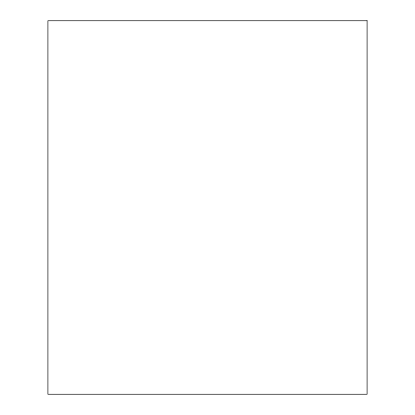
<?xml version="1.0" encoding="UTF-8"?>
<svg xmlns="http://www.w3.org/2000/svg" width="415" height="415" viewBox="0 0 415 415"><rect width="100%" height="100%" fill="white"/><g stroke="black" fill="none" stroke-linecap="round" stroke-linejoin="round"><path stroke-width="0.62" d="M367.088 20.75L47.912 20.75L47.912 394.25L367.088 394.25L367.088 20.75"/></g></svg>
